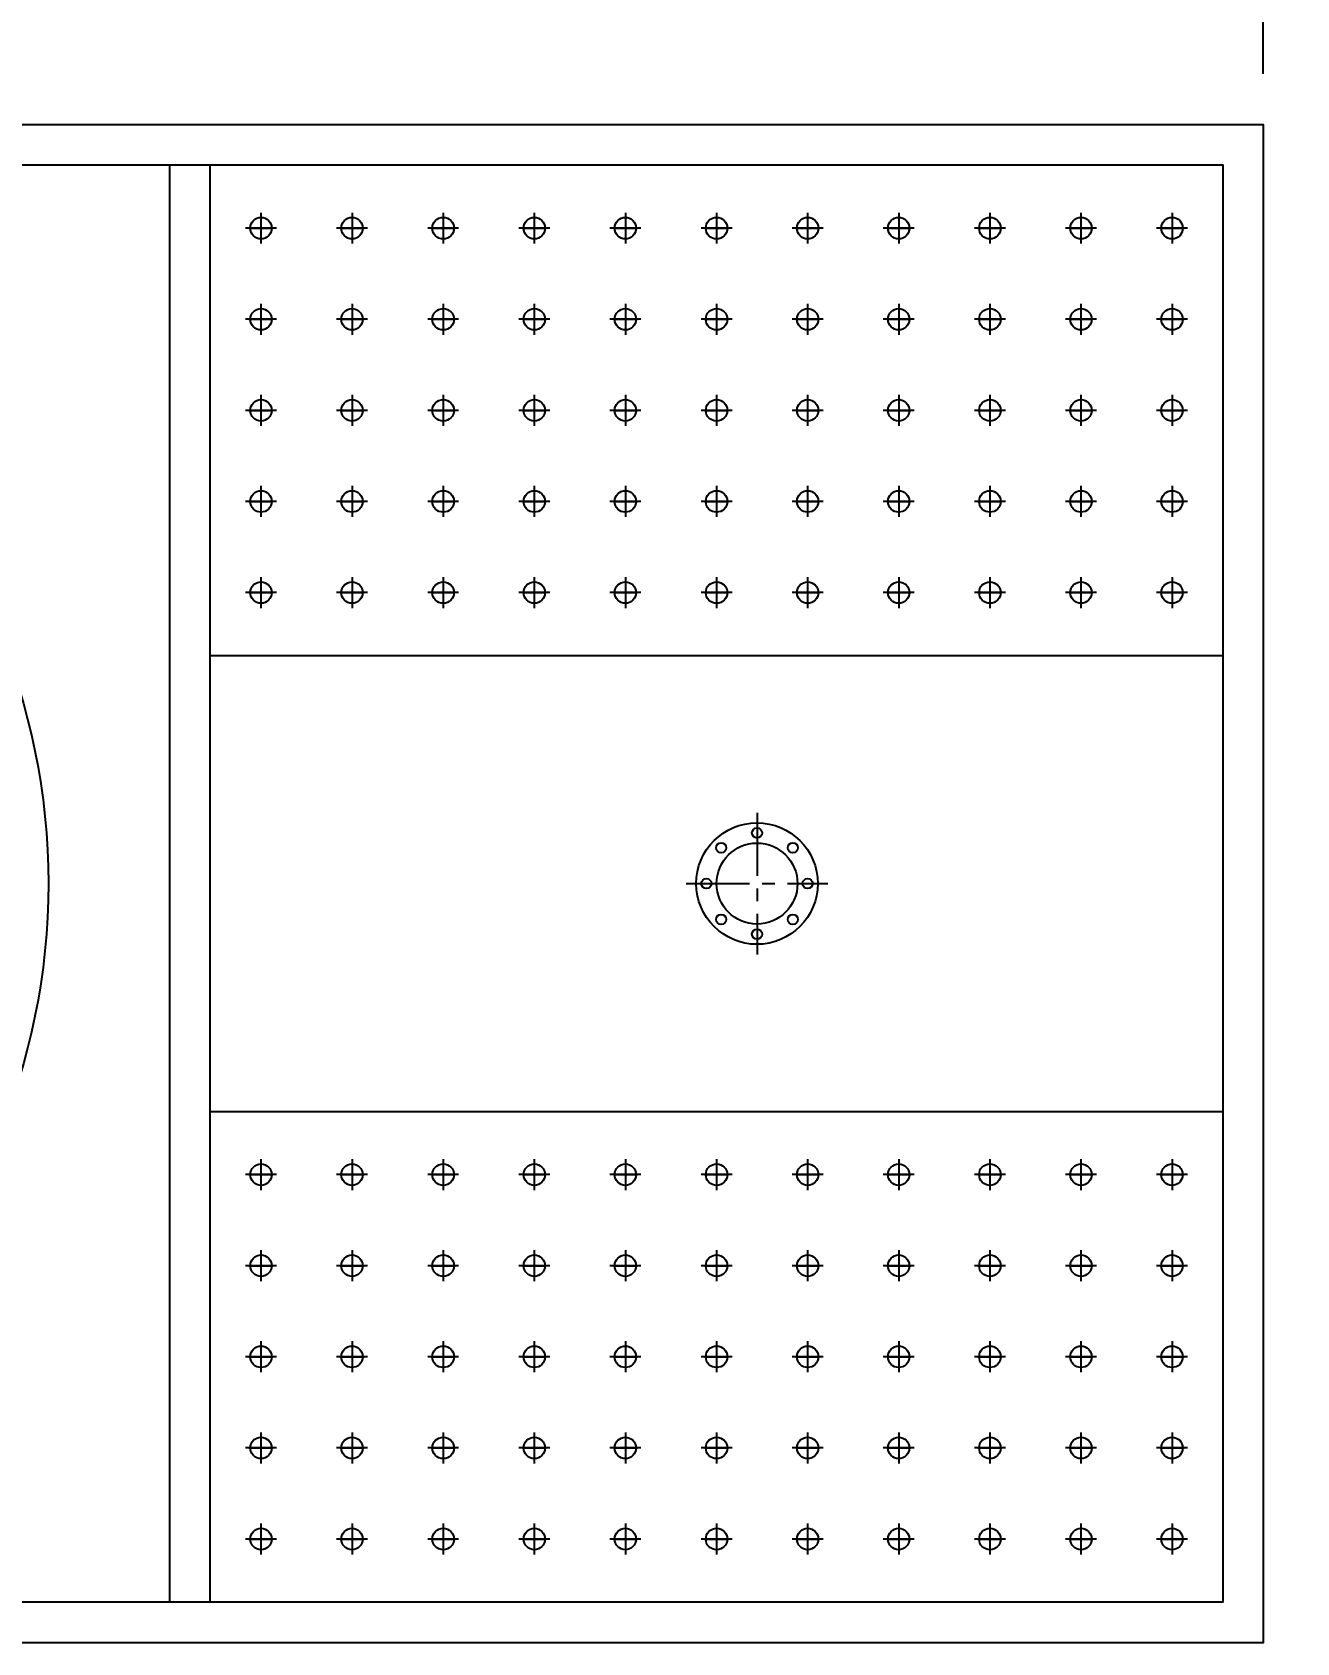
# Model space of a CAD drawing. Header units: millimetres. Extents: x -19 to 16796, y 3 to 11893.
# Drawn here: x 5319 to 6568, y 8006 to 9597 of the extents above; entities that cross this region are included whole.
import ezdxf

# ---------------------------------------------------------------- set-up
doc = ezdxf.new("R2010")
doc.units = ezdxf.units.MM
doc.linetypes.add('CENTER', pattern=[2, 1.25, -0.25, 0.25, -0.25])
doc.layers.get('DEFPOINTS').update_dxf_attribs({"color": 143})
doc.layers.add('CENTER', color=1, linetype='CENTER')
doc.layers.add('냉각탑_dim', color=1, linetype='Continuous')
doc.styles.add('HY울릉도L', font='')
doc.styles.get('HY울릉도L').set_extended_font_data('HY울릉도L')
doc.dimstyles.new('성지DIM', dxfattribs={"dimtxt": 3.5, "dimasz": 3, "dimexe": 1, "dimexo": 2.5, "dimgap": 2, "dimtad": 1, "dimdec": 0, "dimzin": 3, "dimdsep": 46, "dimtxsty": 'HY울릉도L', "dimblk": 'ARCHTICK', "dimcen": -2, "dimclrd": 256, "dimclre": 256, "dimclrt": 7, "dimadec": 0, "dimazin": 0, "dimtfac": 1, "dimtdec": 0, "dimtofl": 0, "dimtmove": 0, "dimatfit": 3, "dimfxl": 0, "dimtolj": 1, "dimtzin": 0, "dimlwe": -1, "dimarcsym": 0})

# ---------------------------------------------------------------- blocks, each defined once
blk = doc.blocks.new('_ArchTick')
at = {"color": 0, "linetype": 'ByBlock', "const_width": 0.15}
blk.add_lwpolyline([(-0.5, -0.5), (0.5, 0.5)], dxfattribs=at)
blk = doc.blocks.new('*D7')
at = {"layer": 'DEFPOINTS', "color": 0, "transparency": 16777216}
for p in [(6534.8, 9873.9), (2834.8, 9506.3), (6534.8, 9506.3)]:
    blk.add_point(p, dxfattribs=at)
at = {"layer": '냉각탑_dim', "transparency": 16777216}
for p, q in [((2834.8, 9556.3), (2834.8, 9893.9)), ((6534.8, 9556.3), (6534.8, 9893.9))]:
    blk.add_line(p, q, dxfattribs=at)
at = {"layer": '냉각탑_dim', "lineweight": -2, "transparency": 16777216}
blk.add_line((2834.8, 9873.9), (6534.8, 9873.9), dxfattribs=at)
at = {"layer": '냉각탑_dim', "lineweight": -2, "transparency": 16777216, "xscale": 60, "yscale": 60, "zscale": 60, "rotation": 180}
blk.add_blockref('_ArchTick', (2834.8, 9873.9), dxfattribs=at)
at = {"layer": '냉각탑_dim', "lineweight": -2, "transparency": 16777216, "xscale": 60, "yscale": 60, "zscale": 60}
blk.add_blockref('_ArchTick', (6534.8, 9873.9), dxfattribs=at)
at = {"layer": '냉각탑_dim', "color": 7, "transparency": 16777216, "insert": (4684.8, 9948.9), "char_height": 70, "attachment_point": 5, "style": 'HY울릉도L'}
blk.add_mtext('\\A1;3700', dxfattribs=at)
blk = doc.blocks.new('A$C44053A01')
at = {"color": 3}
for p, q in [((2620, 40), (2620, 1460)), ((2660, 40), (2660, 1460)), ((3660, 975), (2660, 975)), ((2660, 525), (3660, 525))]:
    blk.add_line(p, q, dxfattribs=at)
for points in [[(0, 0), (0, 1500), (3700, 1500), (3700, 0)], [(40, 40), (40, 1460), (3660, 1460), (3660, 40)]]:
    blk.add_lwpolyline(points, close=True, dxfattribs=at)
for centre in [(2710, 1397.5), (2800, 1397.5), (2890, 1397.5), (2980, 1397.5), (3070, 1397.5), (3160, 1397.5), (3250, 1397.5), (3340, 1397.5), (3430, 1397.5), (3520, 1397.5), (3610, 1397.5), (2710, 1307.5), (2800, 1307.5), (2890, 1307.5), (2980, 1307.5), (3070, 1307.5), (3160, 1307.5), (3250, 1307.5), (3340, 1307.5), (3430, 1307.5), (3520, 1307.5), (3610, 1307.5), (2710, 1217.5), (2800, 1217.5), (2890, 1217.5), (2980, 1217.5), (3070, 1217.5), (3160, 1217.5), (3250, 1217.5), (3340, 1217.5), (3430, 1217.5), (3520, 1217.5), (3610, 1217.5), (2710, 1127.5), (2800, 1127.5), (2890, 1127.5), (2980, 1127.5), (3070, 1127.5), (3160, 1127.5), (3250, 1127.5), (3340, 1127.5), (3430, 1127.5), (3520, 1127.5), (3610, 1127.5), (2710, 1037.5), (2800, 1037.5), (2890, 1037.5), (2980, 1037.5), (3070, 1037.5), (3160, 1037.5), (3250, 1037.5), (3340, 1037.5), (3430, 1037.5), (3520, 1037.5), (3610, 1037.5), (2710, 462.5), (2800, 462.5), (2890, 462.5), (2980, 462.5), (3070, 462.5), (3160, 462.5), (3250, 462.5), (3340, 462.5), (3430, 462.5), (3520, 462.5), (3610, 462.5), (2710, 372.5), (2800, 372.5), (2890, 372.5), (2980, 372.5), (3070, 372.5), (3160, 372.5), (3250, 372.5), (3340, 372.5), (3430, 372.5), (3520, 372.5), (3610, 372.5), (2710, 282.5), (2800, 282.5), (2890, 282.5), (2980, 282.5), (3070, 282.5), (3160, 282.5), (3250, 282.5), (3340, 282.5), (3430, 282.5), (3520, 282.5), (3610, 282.5), (2710, 192.5), (2800, 192.5), (2890, 192.5), (2980, 192.5), (3070, 192.5), (3160, 192.5), (3250, 192.5), (3340, 192.5), (3430, 192.5), (3520, 192.5), (3610, 192.5), (2710, 102.5), (2800, 102.5), (2890, 102.5), (2980, 102.5), (3070, 102.5), (3160, 102.5), (3250, 102.5), (3340, 102.5), (3430, 102.5), (3520, 102.5), (3610, 102.5)]:
    blk.add_circle(centre, 10.6)
for centre, radius in [((1850, 750), 650), ((1850, 750), 650), ((3200, 750), 60), ((3200, 800), 5), ((3164.6, 785.4), 5), ((3200, 750), 40), ((3235.4, 785.4), 5), ((3150, 750), 5), ((3250, 750), 5), ((3164.6, 714.6), 5), ((3235.4, 714.6), 5), ((3200, 700), 5)]:
    blk.add_circle(centre, radius, dxfattribs=at)
at = {"layer": 'CENTER', "linetype": 'CENTER', "ltscale": 50}
for p, q in [((2710, 1412.8), (2710, 1382.2)), ((2710, 1409.3), (2710, 1385.7)), ((2800, 1412.8), (2800, 1382.2)), ((2800, 1409.3), (2800, 1385.7)), ((2890, 1412.8), (2890, 1382.2)), ((2890, 1409.3), (2890, 1385.7)), ((2980, 1412.8), (2980, 1382.2)), ((2980, 1409.3), (2980, 1385.7)), ((3070, 1412.8), (3070, 1382.2)), ((3070, 1409.3), (3070, 1385.7)), ((3160, 1412.8), (3160, 1382.2)), ((3160, 1409.3), (3160, 1385.7)), ((3250, 1412.8), (3250, 1382.2)), ((3250, 1409.3), (3250, 1385.7)), ((3340, 1412.8), (3340, 1382.2)), ((3340, 1409.3), (3340, 1385.7)), ((3430, 1412.8), (3430, 1382.2)), ((3430, 1409.3), (3430, 1385.7)), ((3520, 1412.8), (3520, 1382.2)), ((3520, 1409.3), (3520, 1385.7)), ((3610, 1412.8), (3610, 1382.2)), ((3610, 1409.3), (3610, 1385.7)), ((2725.3, 1397.5), (2694.7, 1397.5)), ((2698.2, 1397.5), (2721.8, 1397.5)), ((2721.8, 1397.5), (2698.2, 1397.5)), ((2698.2, 1397.5), (2721.8, 1397.5)), ((2815.3, 1397.5), (2784.7, 1397.5)), ((2788.2, 1397.5), (2811.8, 1397.5)), ((2811.8, 1397.5), (2788.2, 1397.5)), ((2788.2, 1397.5), (2811.8, 1397.5)), ((2905.3, 1397.5), (2874.7, 1397.5)), ((2878.2, 1397.5), (2901.8, 1397.5)), ((2901.8, 1397.5), (2878.2, 1397.5)), ((2878.2, 1397.5), (2901.8, 1397.5)), ((2995.3, 1397.5), (2964.7, 1397.5)), ((2968.2, 1397.5), (2991.8, 1397.5)), ((2991.8, 1397.5), (2968.2, 1397.5)), ((2968.2, 1397.5), (2991.8, 1397.5)), ((3085.3, 1397.5), (3054.7, 1397.5)), ((3058.2, 1397.5), (3081.8, 1397.5)), ((3081.8, 1397.5), (3058.2, 1397.5)), ((3058.2, 1397.5), (3081.8, 1397.5)), ((3175.3, 1397.5), (3144.7, 1397.5)), ((3148.2, 1397.5), (3171.8, 1397.5)), ((3171.8, 1397.5), (3148.2, 1397.5)), ((3148.2, 1397.5), (3171.8, 1397.5)), ((3265.3, 1397.5), (3234.7, 1397.5)), ((3238.2, 1397.5), (3261.8, 1397.5)), ((3261.8, 1397.5), (3238.2, 1397.5)), ((3238.2, 1397.5), (3261.8, 1397.5)), ((3355.3, 1397.5), (3324.7, 1397.5)), ((3328.2, 1397.5), (3351.8, 1397.5)), ((3351.8, 1397.5), (3328.2, 1397.5)), ((3328.2, 1397.5), (3351.8, 1397.5)), ((3445.3, 1397.5), (3414.7, 1397.5)), ((3418.2, 1397.5), (3441.8, 1397.5)), ((3441.8, 1397.5), (3418.2, 1397.5)), ((3418.2, 1397.5), (3441.8, 1397.5)), ((3535.3, 1397.5), (3504.7, 1397.5)), ((3508.2, 1397.5), (3531.8, 1397.5)), ((3531.8, 1397.5), (3508.2, 1397.5)), ((3508.2, 1397.5), (3531.8, 1397.5)), ((3625.3, 1397.5), (3594.7, 1397.5)), ((3598.2, 1397.5), (3621.8, 1397.5)), ((3621.8, 1397.5), (3598.2, 1397.5)), ((3598.2, 1397.5), (3621.8, 1397.5)), ((2710, 1322.8), (2710, 1292.2)), ((2800, 1322.8), (2800, 1292.2)), ((2890, 1322.8), (2890, 1292.2)), ((2980, 1322.8), (2980, 1292.2)), ((3070, 1322.8), (3070, 1292.2)), ((3160, 1322.8), (3160, 1292.2)), ((3250, 1322.8), (3250, 1292.2)), ((3340, 1322.8), (3340, 1292.2)), ((3430, 1322.8), (3430, 1292.2)), ((3520, 1322.8), (3520, 1292.2)), ((3610, 1322.8), (3610, 1292.2)), ((2725.3, 1307.5), (2694.7, 1307.5)), ((2698.2, 1307.5), (2721.8, 1307.5)), ((2721.8, 1307.5), (2698.2, 1307.5)), ((2698.2, 1307.5), (2721.8, 1307.5)), ((2710, 1319.3), (2710, 1295.7)), ((2815.3, 1307.5), (2784.7, 1307.5)), ((2788.2, 1307.5), (2811.8, 1307.5)), ((2811.8, 1307.5), (2788.2, 1307.5)), ((2788.2, 1307.5), (2811.8, 1307.5)), ((2800, 1319.3), (2800, 1295.7)), ((2905.3, 1307.5), (2874.7, 1307.5)), ((2878.2, 1307.5), (2901.8, 1307.5)), ((2901.8, 1307.5), (2878.2, 1307.5)), ((2878.2, 1307.5), (2901.8, 1307.5)), ((2890, 1319.3), (2890, 1295.7)), ((2995.3, 1307.5), (2964.7, 1307.5)), ((2968.2, 1307.5), (2991.8, 1307.5)), ((2991.8, 1307.5), (2968.2, 1307.5)), ((2968.2, 1307.5), (2991.8, 1307.5)), ((2980, 1319.3), (2980, 1295.7)), ((3085.3, 1307.5), (3054.7, 1307.5)), ((3058.2, 1307.5), (3081.8, 1307.5)), ((3081.8, 1307.5), (3058.2, 1307.5)), ((3058.2, 1307.5), (3081.8, 1307.5)), ((3070, 1319.3), (3070, 1295.7)), ((3175.3, 1307.5), (3144.7, 1307.5)), ((3148.2, 1307.5), (3171.8, 1307.5)), ((3171.8, 1307.5), (3148.2, 1307.5)), ((3148.2, 1307.5), (3171.8, 1307.5)), ((3160, 1319.3), (3160, 1295.7)), ((3265.3, 1307.5), (3234.7, 1307.5)), ((3238.2, 1307.5), (3261.8, 1307.5)), ((3261.8, 1307.5), (3238.2, 1307.5)), ((3238.2, 1307.5), (3261.8, 1307.5)), ((3250, 1319.3), (3250, 1295.7)), ((3355.3, 1307.5), (3324.7, 1307.5)), ((3328.2, 1307.5), (3351.8, 1307.5)), ((3351.8, 1307.5), (3328.2, 1307.5)), ((3328.2, 1307.5), (3351.8, 1307.5)), ((3340, 1319.3), (3340, 1295.7)), ((3445.3, 1307.5), (3414.7, 1307.5)), ((3418.2, 1307.5), (3441.8, 1307.5)), ((3441.8, 1307.5), (3418.2, 1307.5)), ((3418.2, 1307.5), (3441.8, 1307.5)), ((3430, 1319.3), (3430, 1295.7)), ((3535.3, 1307.5), (3504.7, 1307.5)), ((3508.2, 1307.5), (3531.8, 1307.5)), ((3531.8, 1307.5), (3508.2, 1307.5)), ((3508.2, 1307.5), (3531.8, 1307.5)), ((3520, 1319.3), (3520, 1295.7)), ((3625.3, 1307.5), (3594.7, 1307.5)), ((3598.2, 1307.5), (3621.8, 1307.5)), ((3621.8, 1307.5), (3598.2, 1307.5)), ((3598.2, 1307.5), (3621.8, 1307.5)), ((3610, 1319.3), (3610, 1295.7)), ((2710, 1232.8), (2710, 1202.2)), ((2710, 1229.3), (2710, 1205.7)), ((2800, 1232.8), (2800, 1202.2)), ((2800, 1229.3), (2800, 1205.7)), ((2890, 1232.8), (2890, 1202.2)), ((2890, 1229.3), (2890, 1205.7)), ((2980, 1232.8), (2980, 1202.2)), ((2980, 1229.3), (2980, 1205.7)), ((3070, 1232.8), (3070, 1202.2)), ((3070, 1229.3), (3070, 1205.7)), ((3160, 1232.8), (3160, 1202.2)), ((3160, 1229.3), (3160, 1205.7)), ((3250, 1232.8), (3250, 1202.2)), ((3250, 1229.3), (3250, 1205.7)), ((3340, 1232.8), (3340, 1202.2)), ((3340, 1229.3), (3340, 1205.7)), ((3430, 1232.8), (3430, 1202.2)), ((3430, 1229.3), (3430, 1205.7)), ((3520, 1232.8), (3520, 1202.2)), ((3520, 1229.3), (3520, 1205.7)), ((3610, 1232.8), (3610, 1202.2)), ((3610, 1229.3), (3610, 1205.7)), ((2725.3, 1217.5), (2694.7, 1217.5)), ((2698.2, 1217.5), (2721.8, 1217.5)), ((2721.8, 1217.5), (2698.2, 1217.5)), ((2698.2, 1217.5), (2721.8, 1217.5)), ((2815.3, 1217.5), (2784.7, 1217.5)), ((2788.2, 1217.5), (2811.8, 1217.5)), ((2811.8, 1217.5), (2788.2, 1217.5)), ((2788.2, 1217.5), (2811.8, 1217.5)), ((2905.3, 1217.5), (2874.7, 1217.5)), ((2878.2, 1217.5), (2901.8, 1217.5)), ((2901.8, 1217.5), (2878.2, 1217.5)), ((2878.2, 1217.5), (2901.8, 1217.5)), ((2995.3, 1217.5), (2964.7, 1217.5)), ((2968.2, 1217.5), (2991.8, 1217.5)), ((2991.8, 1217.5), (2968.2, 1217.5)), ((2968.2, 1217.5), (2991.8, 1217.5)), ((3085.3, 1217.5), (3054.7, 1217.5)), ((3058.2, 1217.5), (3081.8, 1217.5)), ((3081.8, 1217.5), (3058.2, 1217.5)), ((3058.2, 1217.5), (3081.8, 1217.5)), ((3175.3, 1217.5), (3144.7, 1217.5)), ((3148.2, 1217.5), (3171.8, 1217.5)), ((3171.8, 1217.5), (3148.2, 1217.5)), ((3148.2, 1217.5), (3171.8, 1217.5)), ((3265.3, 1217.5), (3234.7, 1217.5)), ((3238.2, 1217.5), (3261.8, 1217.5)), ((3261.8, 1217.5), (3238.2, 1217.5)), ((3238.2, 1217.5), (3261.8, 1217.5)), ((3355.3, 1217.5), (3324.7, 1217.5)), ((3328.2, 1217.5), (3351.8, 1217.5)), ((3351.8, 1217.5), (3328.2, 1217.5)), ((3328.2, 1217.5), (3351.8, 1217.5)), ((3445.3, 1217.5), (3414.7, 1217.5)), ((3418.2, 1217.5), (3441.8, 1217.5)), ((3441.8, 1217.5), (3418.2, 1217.5)), ((3418.2, 1217.5), (3441.8, 1217.5)), ((3535.3, 1217.5), (3504.7, 1217.5)), ((3508.2, 1217.5), (3531.8, 1217.5)), ((3531.8, 1217.5), (3508.2, 1217.5)), ((3508.2, 1217.5), (3531.8, 1217.5)), ((3625.3, 1217.5), (3594.7, 1217.5)), ((3598.2, 1217.5), (3621.8, 1217.5)), ((3621.8, 1217.5), (3598.2, 1217.5)), ((3598.2, 1217.5), (3621.8, 1217.5)), ((2710, 1142.8), (2710, 1112.2)), ((2710, 1139.3), (2710, 1115.7)), ((2800, 1142.8), (2800, 1112.2)), ((2800, 1139.3), (2800, 1115.7)), ((2890, 1142.8), (2890, 1112.2)), ((2890, 1139.3), (2890, 1115.7)), ((2980, 1142.8), (2980, 1112.2)), ((2980, 1139.3), (2980, 1115.7)), ((3070, 1142.8), (3070, 1112.2)), ((3070, 1139.3), (3070, 1115.7)), ((3160, 1142.8), (3160, 1112.2)), ((3160, 1139.3), (3160, 1115.7)), ((3250, 1142.8), (3250, 1112.2)), ((3250, 1139.3), (3250, 1115.7)), ((3340, 1142.8), (3340, 1112.2)), ((3340, 1139.3), (3340, 1115.7)), ((3430, 1142.8), (3430, 1112.2)), ((3430, 1139.3), (3430, 1115.7)), ((3520, 1142.8), (3520, 1112.2)), ((3520, 1139.3), (3520, 1115.7)), ((3610, 1142.8), (3610, 1112.2)), ((3610, 1139.3), (3610, 1115.7)), ((2725.3, 1127.5), (2694.7, 1127.5)), ((2698.2, 1127.5), (2721.8, 1127.5)), ((2721.8, 1127.5), (2698.2, 1127.5)), ((2698.2, 1127.5), (2721.8, 1127.5)), ((2815.3, 1127.5), (2784.7, 1127.5)), ((2788.2, 1127.5), (2811.8, 1127.5)), ((2811.8, 1127.5), (2788.2, 1127.5)), ((2788.2, 1127.5), (2811.8, 1127.5)), ((2905.3, 1127.5), (2874.7, 1127.5)), ((2878.2, 1127.5), (2901.8, 1127.5)), ((2901.8, 1127.5), (2878.2, 1127.5)), ((2878.2, 1127.5), (2901.8, 1127.5)), ((2995.3, 1127.5), (2964.7, 1127.5)), ((2968.2, 1127.5), (2991.8, 1127.5)), ((2991.8, 1127.5), (2968.2, 1127.5)), ((2968.2, 1127.5), (2991.8, 1127.5)), ((3085.3, 1127.5), (3054.7, 1127.5)), ((3058.2, 1127.5), (3081.8, 1127.5)), ((3081.8, 1127.5), (3058.2, 1127.5)), ((3058.2, 1127.5), (3081.8, 1127.5)), ((3175.3, 1127.5), (3144.7, 1127.5)), ((3148.2, 1127.5), (3171.8, 1127.5)), ((3171.8, 1127.5), (3148.2, 1127.5)), ((3148.2, 1127.5), (3171.8, 1127.5)), ((3265.3, 1127.5), (3234.7, 1127.5)), ((3238.2, 1127.5), (3261.8, 1127.5)), ((3261.8, 1127.5), (3238.2, 1127.5)), ((3238.2, 1127.5), (3261.8, 1127.5)), ((3355.3, 1127.5), (3324.7, 1127.5)), ((3328.2, 1127.5), (3351.8, 1127.5)), ((3351.8, 1127.5), (3328.2, 1127.5)), ((3328.2, 1127.5), (3351.8, 1127.5)), ((3445.3, 1127.5), (3414.7, 1127.5)), ((3418.2, 1127.5), (3441.8, 1127.5)), ((3441.8, 1127.5), (3418.2, 1127.5)), ((3418.2, 1127.5), (3441.8, 1127.5)), ((3535.3, 1127.5), (3504.7, 1127.5)), ((3508.2, 1127.5), (3531.8, 1127.5)), ((3531.8, 1127.5), (3508.2, 1127.5)), ((3508.2, 1127.5), (3531.8, 1127.5)), ((3625.3, 1127.5), (3594.7, 1127.5)), ((3598.2, 1127.5), (3621.8, 1127.5)), ((3621.8, 1127.5), (3598.2, 1127.5)), ((3598.2, 1127.5), (3621.8, 1127.5)), ((2710, 1052.8), (2710, 1022.2)), ((2800, 1052.8), (2800, 1022.2)), ((2890, 1052.8), (2890, 1022.2)), ((2980, 1052.8), (2980, 1022.2)), ((3070, 1052.8), (3070, 1022.2)), ((3160, 1052.8), (3160, 1022.2)), ((3250, 1052.8), (3250, 1022.2)), ((3340, 1052.8), (3340, 1022.2)), ((3430, 1052.8), (3430, 1022.2)), ((3520, 1052.8), (3520, 1022.2)), ((3610, 1052.8), (3610, 1022.2)), ((2725.3, 1037.5), (2694.7, 1037.5)), ((2698.2, 1037.5), (2721.8, 1037.5)), ((2721.8, 1037.5), (2698.2, 1037.5)), ((2698.2, 1037.5), (2721.8, 1037.5)), ((2710, 1049.3), (2710, 1025.7)), ((2815.3, 1037.5), (2784.7, 1037.5)), ((2788.2, 1037.5), (2811.8, 1037.5)), ((2811.8, 1037.5), (2788.2, 1037.5)), ((2788.2, 1037.5), (2811.8, 1037.5)), ((2800, 1049.3), (2800, 1025.7)), ((2905.3, 1037.5), (2874.7, 1037.5)), ((2878.2, 1037.5), (2901.8, 1037.5)), ((2901.8, 1037.5), (2878.2, 1037.5)), ((2878.2, 1037.5), (2901.8, 1037.5)), ((2890, 1049.3), (2890, 1025.7)), ((2995.3, 1037.5), (2964.7, 1037.5)), ((2968.2, 1037.5), (2991.8, 1037.5)), ((2991.8, 1037.5), (2968.2, 1037.5)), ((2968.2, 1037.5), (2991.8, 1037.5)), ((2980, 1049.3), (2980, 1025.7)), ((3085.3, 1037.5), (3054.7, 1037.5)), ((3058.2, 1037.5), (3081.8, 1037.5)), ((3081.8, 1037.5), (3058.2, 1037.5)), ((3058.2, 1037.5), (3081.8, 1037.5)), ((3070, 1049.3), (3070, 1025.7)), ((3175.3, 1037.5), (3144.7, 1037.5)), ((3148.2, 1037.5), (3171.8, 1037.5)), ((3171.8, 1037.5), (3148.2, 1037.5)), ((3148.2, 1037.5), (3171.8, 1037.5)), ((3160, 1049.3), (3160, 1025.7)), ((3265.3, 1037.5), (3234.7, 1037.5)), ((3238.2, 1037.5), (3261.8, 1037.5)), ((3261.8, 1037.5), (3238.2, 1037.5)), ((3238.2, 1037.5), (3261.8, 1037.5)), ((3250, 1049.3), (3250, 1025.7)), ((3355.3, 1037.5), (3324.7, 1037.5)), ((3328.2, 1037.5), (3351.8, 1037.5)), ((3351.8, 1037.5), (3328.2, 1037.5)), ((3328.2, 1037.5), (3351.8, 1037.5)), ((3340, 1049.3), (3340, 1025.7)), ((3445.3, 1037.5), (3414.7, 1037.5)), ((3418.2, 1037.5), (3441.8, 1037.5)), ((3441.8, 1037.5), (3418.2, 1037.5)), ((3418.2, 1037.5), (3441.8, 1037.5)), ((3430, 1049.3), (3430, 1025.7)), ((3535.3, 1037.5), (3504.7, 1037.5)), ((3508.2, 1037.5), (3531.8, 1037.5)), ((3531.8, 1037.5), (3508.2, 1037.5)), ((3508.2, 1037.5), (3531.8, 1037.5)), ((3520, 1049.3), (3520, 1025.7)), ((3625.3, 1037.5), (3594.7, 1037.5)), ((3598.2, 1037.5), (3621.8, 1037.5)), ((3621.8, 1037.5), (3598.2, 1037.5)), ((3598.2, 1037.5), (3621.8, 1037.5)), ((3610, 1049.3), (3610, 1025.7)), ((3200, 820), (3200, 680)), ((3130, 750), (3270, 750)), ((2710, 477.8), (2710, 447.2)), ((2800, 477.8), (2800, 447.2)), ((2890, 477.8), (2890, 447.2)), ((2980, 477.8), (2980, 447.2)), ((3070, 477.8), (3070, 447.2)), ((3160, 477.8), (3160, 447.2)), ((3250, 477.8), (3250, 447.2)), ((3340, 477.8), (3340, 447.2)), ((3430, 477.8), (3430, 447.2)), ((3520, 477.8), (3520, 447.2)), ((3610, 477.8), (3610, 447.2)), ((2725.3, 462.5), (2694.7, 462.5)), ((2698.2, 462.5), (2721.8, 462.5)), ((2721.8, 462.5), (2698.2, 462.5)), ((2698.2, 462.5), (2721.8, 462.5)), ((2710, 474.3), (2710, 450.7)), ((2815.3, 462.5), (2784.7, 462.5)), ((2788.2, 462.5), (2811.8, 462.5)), ((2811.8, 462.5), (2788.2, 462.5)), ((2788.2, 462.5), (2811.8, 462.5)), ((2800, 474.3), (2800, 450.7)), ((2905.3, 462.5), (2874.7, 462.5)), ((2878.2, 462.5), (2901.8, 462.5)), ((2901.8, 462.5), (2878.2, 462.5)), ((2878.2, 462.5), (2901.8, 462.5)), ((2890, 474.3), (2890, 450.7)), ((2995.3, 462.5), (2964.7, 462.5)), ((2968.2, 462.5), (2991.8, 462.5)), ((2991.8, 462.5), (2968.2, 462.5)), ((2968.2, 462.5), (2991.8, 462.5)), ((2980, 474.3), (2980, 450.7)), ((3085.3, 462.5), (3054.7, 462.5)), ((3058.2, 462.5), (3081.8, 462.5)), ((3081.8, 462.5), (3058.2, 462.5)), ((3058.2, 462.5), (3081.8, 462.5)), ((3070, 474.3), (3070, 450.7)), ((3175.3, 462.5), (3144.7, 462.5)), ((3148.2, 462.5), (3171.8, 462.5)), ((3171.8, 462.5), (3148.2, 462.5)), ((3148.2, 462.5), (3171.8, 462.5)), ((3160, 474.3), (3160, 450.7)), ((3265.3, 462.5), (3234.7, 462.5)), ((3238.2, 462.5), (3261.8, 462.5)), ((3261.8, 462.5), (3238.2, 462.5)), ((3238.2, 462.5), (3261.8, 462.5)), ((3250, 474.3), (3250, 450.7)), ((3355.3, 462.5), (3324.7, 462.5)), ((3328.2, 462.5), (3351.8, 462.5)), ((3351.8, 462.5), (3328.2, 462.5)), ((3328.2, 462.5), (3351.8, 462.5)), ((3340, 474.3), (3340, 450.7)), ((3445.3, 462.5), (3414.7, 462.5)), ((3418.2, 462.5), (3441.8, 462.5)), ((3441.8, 462.5), (3418.2, 462.5)), ((3418.2, 462.5), (3441.8, 462.5)), ((3430, 474.3), (3430, 450.7)), ((3535.3, 462.5), (3504.7, 462.5)), ((3508.2, 462.5), (3531.8, 462.5)), ((3531.8, 462.5), (3508.2, 462.5)), ((3508.2, 462.5), (3531.8, 462.5)), ((3520, 474.3), (3520, 450.7)), ((3625.3, 462.5), (3594.7, 462.5)), ((3598.2, 462.5), (3621.8, 462.5)), ((3621.8, 462.5), (3598.2, 462.5)), ((3598.2, 462.5), (3621.8, 462.5)), ((3610, 474.3), (3610, 450.7)), ((2710, 387.8), (2710, 357.2)), ((2710, 384.3), (2710, 360.7)), ((2800, 387.8), (2800, 357.2)), ((2800, 384.3), (2800, 360.7)), ((2890, 387.8), (2890, 357.2)), ((2890, 384.3), (2890, 360.7)), ((2980, 387.8), (2980, 357.2)), ((2980, 384.3), (2980, 360.7)), ((3070, 387.8), (3070, 357.2)), ((3070, 384.3), (3070, 360.7)), ((3160, 387.8), (3160, 357.2)), ((3160, 384.3), (3160, 360.7)), ((3250, 387.8), (3250, 357.2)), ((3250, 384.3), (3250, 360.7)), ((3340, 387.8), (3340, 357.2)), ((3340, 384.3), (3340, 360.7)), ((3430, 387.8), (3430, 357.2)), ((3430, 384.3), (3430, 360.7)), ((3520, 387.8), (3520, 357.2)), ((3520, 384.3), (3520, 360.7)), ((3610, 387.8), (3610, 357.2)), ((3610, 384.3), (3610, 360.7)), ((2725.3, 372.5), (2694.7, 372.5)), ((2698.2, 372.5), (2721.8, 372.5)), ((2721.8, 372.5), (2698.2, 372.5)), ((2698.2, 372.5), (2721.8, 372.5)), ((2815.3, 372.5), (2784.7, 372.5)), ((2788.2, 372.5), (2811.8, 372.5)), ((2811.8, 372.5), (2788.2, 372.5)), ((2788.2, 372.5), (2811.8, 372.5)), ((2905.3, 372.5), (2874.7, 372.5)), ((2878.2, 372.5), (2901.8, 372.5)), ((2901.8, 372.5), (2878.2, 372.5)), ((2878.2, 372.5), (2901.8, 372.5)), ((2995.3, 372.5), (2964.7, 372.5)), ((2968.2, 372.5), (2991.8, 372.5)), ((2991.8, 372.5), (2968.2, 372.5)), ((2968.2, 372.5), (2991.8, 372.5)), ((3085.3, 372.5), (3054.7, 372.5)), ((3058.2, 372.5), (3081.8, 372.5)), ((3081.8, 372.5), (3058.2, 372.5)), ((3058.2, 372.5), (3081.8, 372.5)), ((3175.3, 372.5), (3144.7, 372.5)), ((3148.2, 372.5), (3171.8, 372.5)), ((3171.8, 372.5), (3148.2, 372.5)), ((3148.2, 372.5), (3171.8, 372.5)), ((3265.3, 372.5), (3234.7, 372.5)), ((3238.2, 372.5), (3261.8, 372.5)), ((3261.8, 372.5), (3238.2, 372.5)), ((3238.2, 372.5), (3261.8, 372.5)), ((3355.3, 372.5), (3324.7, 372.5)), ((3328.2, 372.5), (3351.8, 372.5)), ((3351.8, 372.5), (3328.2, 372.5)), ((3328.2, 372.5), (3351.8, 372.5)), ((3445.3, 372.5), (3414.7, 372.5)), ((3418.2, 372.5), (3441.8, 372.5)), ((3441.8, 372.5), (3418.2, 372.5)), ((3418.2, 372.5), (3441.8, 372.5)), ((3535.3, 372.5), (3504.7, 372.5)), ((3508.2, 372.5), (3531.8, 372.5)), ((3531.8, 372.5), (3508.2, 372.5)), ((3508.2, 372.5), (3531.8, 372.5)), ((3625.3, 372.5), (3594.7, 372.5)), ((3598.2, 372.5), (3621.8, 372.5)), ((3621.8, 372.5), (3598.2, 372.5)), ((3598.2, 372.5), (3621.8, 372.5)), ((2710, 297.8), (2710, 267.2)), ((2710, 294.3), (2710, 270.7)), ((2800, 297.8), (2800, 267.2)), ((2800, 294.3), (2800, 270.7)), ((2890, 297.8), (2890, 267.2)), ((2890, 294.3), (2890, 270.7)), ((2980, 297.8), (2980, 267.2)), ((2980, 294.3), (2980, 270.7)), ((3070, 297.8), (3070, 267.2)), ((3070, 294.3), (3070, 270.7)), ((3160, 297.8), (3160, 267.2)), ((3160, 294.3), (3160, 270.7)), ((3250, 297.8), (3250, 267.2)), ((3250, 294.3), (3250, 270.7)), ((3340, 297.8), (3340, 267.2)), ((3340, 294.3), (3340, 270.7)), ((3430, 297.8), (3430, 267.2)), ((3430, 294.3), (3430, 270.7)), ((3520, 297.8), (3520, 267.2)), ((3520, 294.3), (3520, 270.7)), ((3610, 297.8), (3610, 267.2)), ((3610, 294.3), (3610, 270.7)), ((2725.3, 282.5), (2694.7, 282.5)), ((2698.2, 282.5), (2721.8, 282.5)), ((2721.8, 282.5), (2698.2, 282.5)), ((2698.2, 282.5), (2721.8, 282.5)), ((2815.3, 282.5), (2784.7, 282.5)), ((2788.2, 282.5), (2811.8, 282.5)), ((2811.8, 282.5), (2788.2, 282.5)), ((2788.2, 282.5), (2811.8, 282.5)), ((2905.3, 282.5), (2874.7, 282.5)), ((2878.2, 282.5), (2901.8, 282.5)), ((2901.8, 282.5), (2878.2, 282.5)), ((2878.2, 282.5), (2901.8, 282.5)), ((2995.3, 282.5), (2964.7, 282.5)), ((2968.2, 282.5), (2991.8, 282.5)), ((2991.8, 282.5), (2968.2, 282.5)), ((2968.2, 282.5), (2991.8, 282.5)), ((3085.3, 282.5), (3054.7, 282.5)), ((3058.2, 282.5), (3081.8, 282.5)), ((3081.8, 282.5), (3058.2, 282.5)), ((3058.2, 282.5), (3081.8, 282.5)), ((3175.3, 282.5), (3144.7, 282.5)), ((3148.2, 282.5), (3171.8, 282.5)), ((3171.8, 282.5), (3148.2, 282.5)), ((3148.2, 282.5), (3171.8, 282.5)), ((3265.3, 282.5), (3234.7, 282.5)), ((3238.2, 282.5), (3261.8, 282.5)), ((3261.8, 282.5), (3238.2, 282.5)), ((3238.2, 282.5), (3261.8, 282.5)), ((3355.3, 282.5), (3324.7, 282.5)), ((3328.2, 282.5), (3351.8, 282.5)), ((3351.8, 282.5), (3328.2, 282.5)), ((3328.2, 282.5), (3351.8, 282.5)), ((3445.3, 282.5), (3414.7, 282.5)), ((3418.2, 282.5), (3441.8, 282.5)), ((3441.8, 282.5), (3418.2, 282.5)), ((3418.2, 282.5), (3441.8, 282.5)), ((3535.3, 282.5), (3504.7, 282.5)), ((3508.2, 282.5), (3531.8, 282.5)), ((3531.8, 282.5), (3508.2, 282.5)), ((3508.2, 282.5), (3531.8, 282.5)), ((3625.3, 282.5), (3594.7, 282.5)), ((3598.2, 282.5), (3621.8, 282.5)), ((3621.8, 282.5), (3598.2, 282.5)), ((3598.2, 282.5), (3621.8, 282.5)), ((2710, 207.8), (2710, 177.2)), ((2800, 207.8), (2800, 177.2)), ((2890, 207.8), (2890, 177.2)), ((2980, 207.8), (2980, 177.2)), ((3070, 207.8), (3070, 177.2)), ((3160, 207.8), (3160, 177.2)), ((3250, 207.8), (3250, 177.2)), ((3340, 207.8), (3340, 177.2)), ((3430, 207.8), (3430, 177.2)), ((3520, 207.8), (3520, 177.2)), ((3610, 207.8), (3610, 177.2)), ((2725.3, 192.5), (2694.7, 192.5)), ((2698.2, 192.5), (2721.8, 192.5)), ((2721.8, 192.5), (2698.2, 192.5)), ((2698.2, 192.5), (2721.8, 192.5)), ((2710, 204.3), (2710, 180.7)), ((2815.3, 192.5), (2784.7, 192.5)), ((2788.2, 192.5), (2811.8, 192.5)), ((2811.8, 192.5), (2788.2, 192.5)), ((2788.2, 192.5), (2811.8, 192.5)), ((2800, 204.3), (2800, 180.7)), ((2905.3, 192.5), (2874.7, 192.5)), ((2878.2, 192.5), (2901.8, 192.5)), ((2901.8, 192.5), (2878.2, 192.5)), ((2878.2, 192.5), (2901.8, 192.5)), ((2890, 204.3), (2890, 180.7)), ((2995.3, 192.5), (2964.7, 192.5)), ((2968.2, 192.5), (2991.8, 192.5)), ((2991.8, 192.5), (2968.2, 192.5)), ((2968.2, 192.5), (2991.8, 192.5)), ((2980, 204.3), (2980, 180.7)), ((3085.3, 192.5), (3054.7, 192.5)), ((3058.2, 192.5), (3081.8, 192.5)), ((3081.8, 192.5), (3058.2, 192.5)), ((3058.2, 192.5), (3081.8, 192.5)), ((3070, 204.3), (3070, 180.7)), ((3175.3, 192.5), (3144.7, 192.5)), ((3148.2, 192.5), (3171.8, 192.5)), ((3171.8, 192.5), (3148.2, 192.5)), ((3148.2, 192.5), (3171.8, 192.5)), ((3160, 204.3), (3160, 180.7)), ((3265.3, 192.5), (3234.7, 192.5)), ((3238.2, 192.5), (3261.8, 192.5)), ((3261.8, 192.5), (3238.2, 192.5)), ((3238.2, 192.5), (3261.8, 192.5)), ((3250, 204.3), (3250, 180.7)), ((3355.3, 192.5), (3324.7, 192.5)), ((3328.2, 192.5), (3351.8, 192.5)), ((3351.8, 192.5), (3328.2, 192.5)), ((3328.2, 192.5), (3351.8, 192.5)), ((3340, 204.3), (3340, 180.7)), ((3445.3, 192.5), (3414.7, 192.5)), ((3418.2, 192.5), (3441.8, 192.5)), ((3441.8, 192.5), (3418.2, 192.5)), ((3418.2, 192.5), (3441.8, 192.5)), ((3430, 204.3), (3430, 180.7)), ((3535.3, 192.5), (3504.7, 192.5)), ((3508.2, 192.5), (3531.8, 192.5)), ((3531.8, 192.5), (3508.2, 192.5)), ((3508.2, 192.5), (3531.8, 192.5)), ((3520, 204.3), (3520, 180.7)), ((3625.3, 192.5), (3594.7, 192.5)), ((3598.2, 192.5), (3621.8, 192.5)), ((3621.8, 192.5), (3598.2, 192.5)), ((3598.2, 192.5), (3621.8, 192.5)), ((3610, 204.3), (3610, 180.7)), ((2710, 117.8), (2710, 87.2)), ((2710, 114.3), (2710, 90.7)), ((2800, 117.8), (2800, 87.2)), ((2800, 114.3), (2800, 90.7)), ((2890, 117.8), (2890, 87.2)), ((2890, 114.3), (2890, 90.7)), ((2980, 117.8), (2980, 87.2)), ((2980, 114.3), (2980, 90.7)), ((3070, 117.8), (3070, 87.2)), ((3070, 114.3), (3070, 90.7)), ((3160, 117.8), (3160, 87.2)), ((3160, 114.3), (3160, 90.7)), ((3250, 117.8), (3250, 87.2)), ((3250, 114.3), (3250, 90.7)), ((3340, 117.8), (3340, 87.2)), ((3340, 114.3), (3340, 90.7)), ((3430, 117.8), (3430, 87.2)), ((3430, 114.3), (3430, 90.7)), ((3520, 117.8), (3520, 87.2)), ((3520, 114.3), (3520, 90.7)), ((3610, 117.8), (3610, 87.2)), ((3610, 114.3), (3610, 90.7)), ((2725.3, 102.5), (2694.7, 102.5)), ((2698.2, 102.5), (2721.8, 102.5)), ((2721.8, 102.5), (2698.2, 102.5)), ((2698.2, 102.5), (2721.8, 102.5)), ((2815.3, 102.5), (2784.7, 102.5)), ((2788.2, 102.5), (2811.8, 102.5)), ((2811.8, 102.5), (2788.2, 102.5)), ((2788.2, 102.5), (2811.8, 102.5)), ((2905.3, 102.5), (2874.7, 102.5)), ((2878.2, 102.5), (2901.8, 102.5)), ((2901.8, 102.5), (2878.2, 102.5)), ((2878.2, 102.5), (2901.8, 102.5)), ((2995.3, 102.5), (2964.7, 102.5)), ((2968.2, 102.5), (2991.8, 102.5)), ((2991.8, 102.5), (2968.2, 102.5)), ((2968.2, 102.5), (2991.8, 102.5)), ((3085.3, 102.5), (3054.7, 102.5)), ((3058.2, 102.5), (3081.8, 102.5)), ((3081.8, 102.5), (3058.2, 102.5)), ((3058.2, 102.5), (3081.8, 102.5)), ((3175.3, 102.5), (3144.7, 102.5)), ((3148.2, 102.5), (3171.8, 102.5)), ((3171.8, 102.5), (3148.2, 102.5)), ((3148.2, 102.5), (3171.8, 102.5)), ((3265.3, 102.5), (3234.7, 102.5)), ((3238.2, 102.5), (3261.8, 102.5)), ((3261.8, 102.5), (3238.2, 102.5)), ((3238.2, 102.5), (3261.8, 102.5)), ((3355.3, 102.5), (3324.7, 102.5)), ((3328.2, 102.5), (3351.8, 102.5)), ((3351.8, 102.5), (3328.2, 102.5)), ((3328.2, 102.5), (3351.8, 102.5)), ((3445.3, 102.5), (3414.7, 102.5)), ((3418.2, 102.5), (3441.8, 102.5)), ((3441.8, 102.5), (3418.2, 102.5)), ((3418.2, 102.5), (3441.8, 102.5)), ((3535.3, 102.5), (3504.7, 102.5)), ((3508.2, 102.5), (3531.8, 102.5)), ((3531.8, 102.5), (3508.2, 102.5)), ((3508.2, 102.5), (3531.8, 102.5)), ((3625.3, 102.5), (3594.7, 102.5)), ((3598.2, 102.5), (3621.8, 102.5)), ((3621.8, 102.5), (3598.2, 102.5)), ((3598.2, 102.5), (3621.8, 102.5))]:
    blk.add_line(p, q, dxfattribs=at)

msp = doc.modelspace()

# ---------------------------------------------------------------- block references
msp.add_blockref('A$C44053A01', (2834.8, 8006.3))

# ---------------------------------------------------------------- dimensions: what is measured, and where the dimension line sits
at = {"layer": '냉각탑_dim'}
dim = msp.add_linear_dim(base=(6534.8, 9873.9), p1=(2834.8, 9506.3), p2=(6534.8, 9506.3), dimstyle='성지DIM', override={"dimscale": 20, "dimtmove": 2}, dxfattribs=at)
dim.commit()
dim.dimension.update_dxf_attribs({"geometry": '*D7', "text_midpoint": (4684.8, 9948.9)})

doc.saveas('drawing.dxf')
